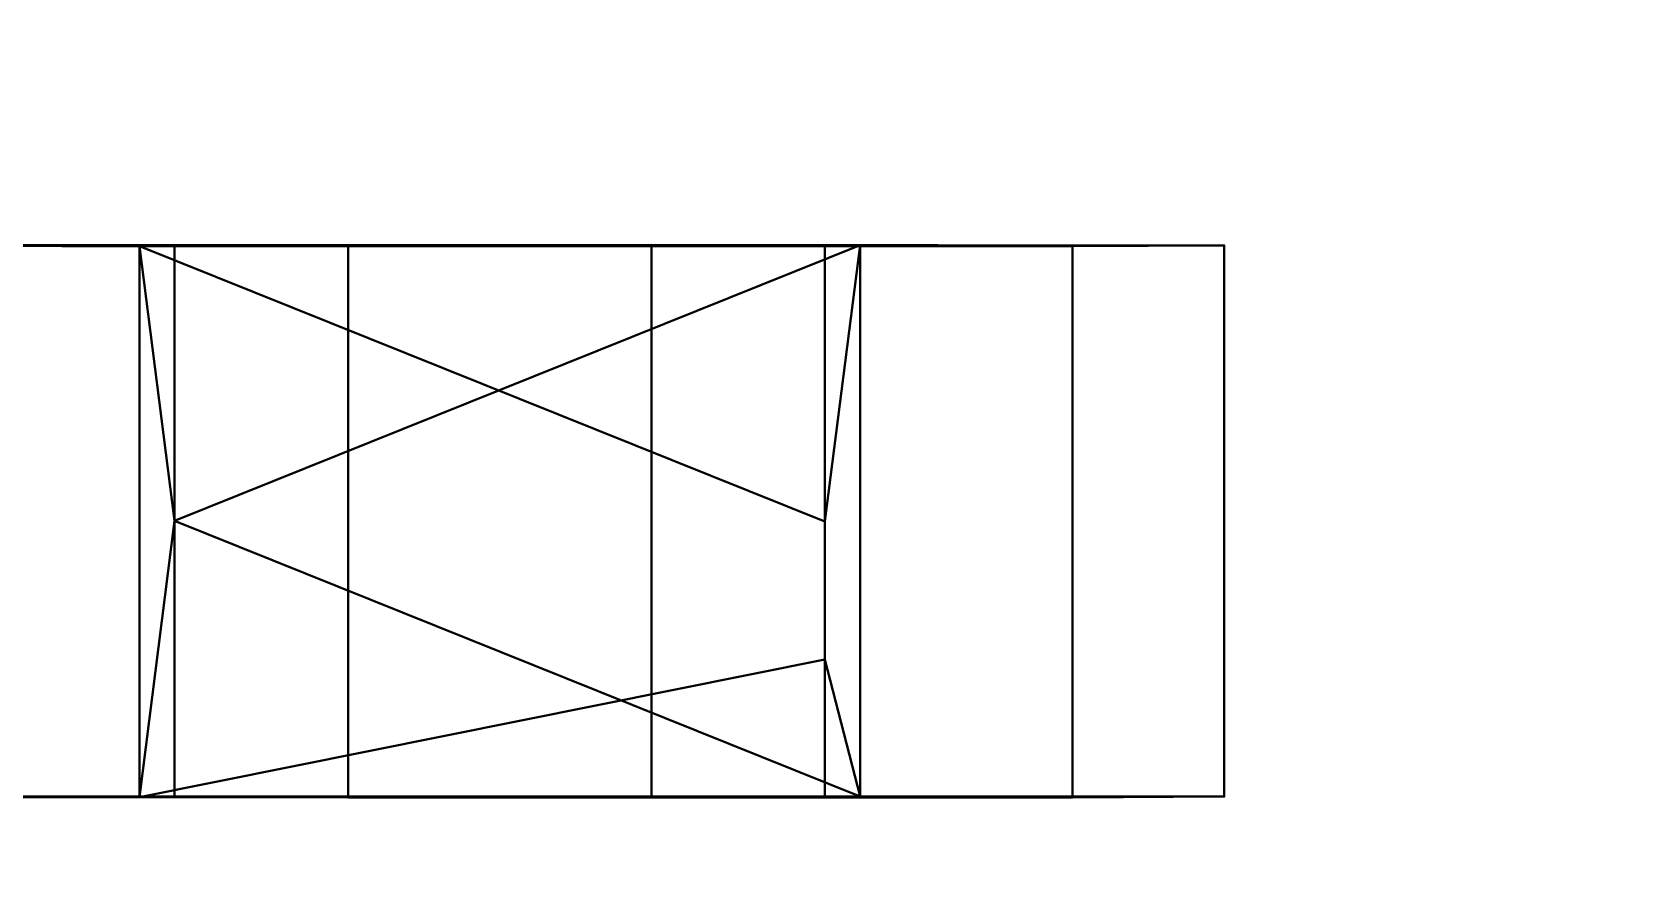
# Model space of a CAD drawing. Header units: millimetres. Extents: x -1145 to -245, y -164 to 264.
# Drawn here: x -664.6 to -650.17, y -135.77 to -128.04 of the extents above; entities that cross this region are included whole.
import ezdxf

# ---------------------------------------------------------------- set-up
doc = ezdxf.new("R2010")
doc.units = ezdxf.units.MM
doc.layers.add('A-GENM', color=7, linetype='Continuous', lineweight=40)

msp = doc.modelspace()

# ---------------------------------------------------------------- meshes
at = {"layer": 'A-GENM', "color": 45, "true_color": 0xad8360}
mesh = msp.add_polyface(dxfattribs=at)
corners = [(-245, -161.5, 725), (-245, 263.5, 725), (-1145, 263.5, 725), (-1145, -161.5, 725)]
mesh.append_faces([[corners[k] for k in face] for face in [(1, 2, 3, 0)]], dxfattribs={"color": 45})
mesh = msp.add_polyface(dxfattribs=at)
corners = [(-245, 263.5, 700), (-245, -161.5, 700), (-1145, -161.5, 700), (-1145, 263.5, 700)]
mesh.append_faces([[corners[k] for k in face] for face in [(2, 3, 0, 1)]], dxfattribs={"color": 45})
at = {"layer": 'A-GENM', "color": 250, "true_color": 0x1d1d1d}
mesh = msp.add_polyface(dxfattribs=at)
corners = [(-1125, -142.5, 700), (-1125, 243.5, 700), (-265, 243.5, 700), (-265, -142.5, 700), (-245, -142.5, 700), (-245, 263.5, 700), (-1145, 263.5, 700), (-1145, -142.5, 700)]
mesh.append_faces([[corners[k] for k in face] for face in [(1, 2, 5, 6)]], dxfattribs={"vtx1": -1, "vtx3": -1, "color": 250})
mesh.append_faces([[corners[k] for k in face] for face in [(7, 0, 1, 6)]], dxfattribs={"vtx2": -1, "color": 250})
mesh.append_faces([[corners[k] for k in face] for face in [(2, 3, 4, 5)]], dxfattribs={"vtx3": -1, "color": 250})
mesh = msp.add_polyface(dxfattribs=at)
corners = [(-1125, -142.5, 37.475), (-1145, -142.5, 37.475), (-1145, 263.5, 37.475), (-245, 263.5, 37.475), (-245, -142.5, 37.475), (-265, -142.5, 37.475), (-265, 243.5, 37.475), (-1125, 243.5, 37.475)]
mesh.append_faces([[corners[k] for k in face] for face in [(6, 3, 4, 5)]], dxfattribs={"vtx0": -1, "color": 250})
mesh.append_faces([[corners[k] for k in face] for face in [(3, 6, 7, 2)]], dxfattribs={"vtx0": -1, "vtx2": -1, "color": 250})
mesh.append_faces([[corners[k] for k in face] for face in [(1, 2, 7, 0)]], dxfattribs={"vtx1": -1, "color": 250})
mesh = msp.add_polyface(dxfattribs=at)
corners = [(-245, 263.5, 37.475), (-1145, 263.5, 37.475), (-1145, -142.5, 37.475), (-245, -142.5, 37.475), (-295, -92.5, 37.475), (-1095, -92.5, 37.475), (-1095, 213.5, 37.475), (-295, 213.5, 37.475)]
mesh.append_faces([[corners[k] for k in face] for face in [(0, 7, 4, 3), (3, 4, 5, 2)]], dxfattribs={"vtx0": -1, "vtx2": -1, "color": 250})
mesh.append_faces([[corners[k] for k in face] for face in [(6, 7, 0, 1), (5, 6, 1, 2)]], dxfattribs={"vtx1": -1, "vtx3": -1, "color": 250})
mesh = msp.add_polyface(dxfattribs=at)
corners = [(-245, 263.5, 17.475), (-245, -142.5, 17.475), (-1145, -142.5, 17.475), (-1145, 263.5, 17.475), (-295, -92.5, 17.475), (-295, 213.5, 17.475), (-1095, 213.5, 17.475), (-1095, -92.5, 17.475)]
mesh.append_faces([[corners[k] for k in face] for face in [(3, 6, 7, 2), (2, 7, 4, 1)]], dxfattribs={"vtx0": -1, "vtx2": -1, "color": 250})
mesh.append_faces([[corners[k] for k in face] for face in [(5, 6, 3, 0), (4, 5, 0, 1)]], dxfattribs={"vtx1": -1, "vtx3": -1, "color": 250})
mesh = msp.add_polyface(dxfattribs=at)
corners = [(-265, 243.5, 57.475), (-1125, 243.5, 57.475), (-1125, -142.5, 57.475), (-265, -142.5, 57.475)]
mesh.append_faces([[corners[k] for k in face] for face in [(2, 3, 0, 1)]], dxfattribs={"color": 250})
mesh = msp.add_polyface(dxfattribs=at)
corners = [(-265, 243.5, 37.475), (-265, -142.5, 37.475), (-1125, -142.5, 37.475), (-1125, 243.5, 37.475)]
mesh.append_faces([[corners[k] for k in face] for face in [(1, 2, 3, 0)]], dxfattribs={"color": 250})
mesh = msp.add_polyface(dxfattribs=at)
corners = [(-265, 243.5, 388.737), (-1125, 243.5, 388.737), (-1125, -142.5, 388.737), (-265, -142.5, 388.737)]
mesh.append_faces([[corners[k] for k in face] for face in [(3, 0, 1, 2)]], dxfattribs={"color": 250})
mesh = msp.add_polyface(dxfattribs=at)
corners = [(-265, 243.5, 368.737), (-265, -142.5, 368.737), (-1125, -142.5, 368.737), (-1125, 243.5, 368.737)]
mesh.append_faces([[corners[k] for k in face] for face in [(2, 3, 0, 1)]], dxfattribs={"color": 250})
at = {"layer": 'A-GENM', "color": 254, "true_color": 0xced2d5}
mesh = msp.add_polyface(dxfattribs=at)
corners = [(-655.17, -129.982, 674.819), (-653.795, -129.975, 668.028), (-658.988, -129.971, 663.443), (-665.556, -129.973, 665.647), (-666.931, -129.98, 672.437), (-661.738, -129.984, 677.023), (-657.416, -129.981, 673.5), (-663.63, -129.981, 673.18), (-663.31, -129.974, 666.966), (-657.096, -129.974, 667.286)]
mesh.append_faces([[corners[k] for k in face] for face in [(6, 0, 1, 9), (8, 3, 4, 7)]], dxfattribs={"vtx0": -1, "vtx2": -1, "color": 254})
mesh.append_faces([[corners[k] for k in face] for face in [(4, 5, 7), (1, 2, 9)]], dxfattribs={"vtx1": -1, "vtx2": -1, "color": 254})
mesh.append_faces([[corners[k] for k in face] for face in [(6, 7, 5, 0), (8, 9, 2, 3)]], dxfattribs={"vtx1": -1, "vtx3": -1, "color": 254})
mesh = msp.add_polyface(dxfattribs=at)
corners = [(-661.738, -129.984, 677.023), (-666.931, -129.98, 672.437), (-666.931, -134.98, 672.432), (-661.738, -134.984, 677.018)]
mesh.append_faces([[corners[k] for k in face] for face in [(1, 2, 3, 0)]], dxfattribs={"color": 254})
mesh = msp.add_polyface(dxfattribs=at)
corners = [(-665.556, -129.973, 665.647), (-658.988, -129.971, 663.443), (-658.988, -134.971, 663.437), (-665.556, -134.973, 665.642)]
mesh.append_faces([[corners[k] for k in face] for face in [(0, 1, 2, 3)]], dxfattribs={"color": 254})
mesh = msp.add_polyface(dxfattribs=at)
corners = [(-657.416, -134.981, 673.495), (-663.63, -134.981, 673.175), (-663.31, -134.974, 666.961), (-663.31, -133.724, 666.962), (-663.31, -132.474, 666.963), (-663.31, -131.224, 666.965), (-663.31, -129.974, 666.966), (-663.63, -129.981, 673.18), (-657.416, -129.981, 673.5), (-657.416, -131.231, 673.499), (-657.416, -132.481, 673.497), (-657.416, -133.731, 673.496)]
mesh.append_faces([[corners[k] for k in face] for face in [(7, 4, 5, 6)]], dxfattribs={"vtx0": -1, "color": 254})
mesh.append_faces([[corners[k] for k in face] for face in [(1, 4, 7)]], dxfattribs={"vtx0": -1, "vtx1": -1, "vtx2": -1, "color": 254})
mesh.append_faces([[corners[k] for k in face] for face in [(1, 7, 10, 11)]], dxfattribs={"vtx0": -1, "vtx1": -1, "vtx3": -1, "color": 254})
mesh.append_faces([[corners[k] for k in face] for face in [(0, 1, 11)]], dxfattribs={"vtx1": -1, "color": 254})
mesh.append_faces([[corners[k] for k in face] for face in [(1, 2, 3, 4), (7, 8, 9, 10)]], dxfattribs={"vtx3": -1, "color": 254})
mesh = msp.add_polyface(dxfattribs=at)
corners = [(-663.31, -129.974, 666.966), (-663.31, -131.224, 666.965), (-663.31, -132.474, 666.963), (-663.31, -133.724, 666.962), (-663.31, -134.974, 666.961), (-657.096, -134.974, 667.28), (-657.416, -134.981, 673.495), (-657.416, -133.731, 673.496), (-657.416, -132.481, 673.497), (-657.416, -131.231, 673.499), (-657.416, -129.981, 673.5), (-657.096, -129.974, 667.286)]
mesh.append_faces([[corners[k] for k in face] for face in [(2, 5, 11)]], dxfattribs={"vtx0": -1, "vtx1": -1, "vtx2": -1, "color": 254})
mesh.append_faces([[corners[k] for k in face] for face in [(5, 7, 8, 11)]], dxfattribs={"vtx0": -1, "vtx2": -1, "vtx3": -1, "color": 254})
mesh.append_faces([[corners[k] for k in face] for face in [(9, 10, 11, 8), (5, 6, 7), (3, 4, 5, 2)]], dxfattribs={"vtx2": -1, "color": 254})
mesh.append_faces([[corners[k] for k in face] for face in [(11, 0, 1, 2)]], dxfattribs={"vtx3": -1, "color": 254})
mesh = msp.add_polyface(dxfattribs=at)
corners = [(-655.17, -129.982, 674.819), (-661.738, -129.984, 677.023), (-661.738, -134.984, 677.018), (-655.17, -134.982, 674.814)]
mesh.append_faces([[corners[k] for k in face] for face in [(1, 2, 3, 0)]], dxfattribs={"color": 254})
mesh = msp.add_polyface(dxfattribs=at)
corners = [(-658.988, -129.971, 663.443), (-653.795, -129.975, 668.028), (-653.795, -134.975, 668.023), (-658.988, -134.971, 663.437)]
mesh.append_faces([[corners[k] for k in face] for face in [(1, 2, 3, 0)]], dxfattribs={"color": 254})
mesh = msp.add_polyface(dxfattribs=at)
corners = [(-653.795, -129.975, 668.028), (-655.17, -129.982, 674.819), (-655.17, -134.982, 674.814), (-653.795, -134.975, 668.023)]
mesh.append_faces([[corners[k] for k in face] for face in [(0, 1, 2, 3)]], dxfattribs={"color": 254})
mesh = msp.add_polyface(dxfattribs=at)
corners = [(-653.795, -134.975, 668.023), (-655.17, -134.982, 674.814), (-661.738, -134.984, 677.018), (-666.931, -134.98, 672.432), (-665.556, -134.973, 665.642), (-658.988, -134.971, 663.437), (-663.31, -134.974, 666.961), (-663.63, -134.981, 673.175), (-657.416, -134.981, 673.495), (-657.096, -134.974, 667.28)]
mesh.append_faces([[corners[k] for k in face] for face in [(2, 7, 8, 1), (7, 2, 3), (5, 9, 6, 4), (9, 5, 0)]], dxfattribs={"vtx0": -1, "vtx2": -1, "color": 254})
mesh.append_faces([[corners[k] for k in face] for face in [(0, 1, 8, 9), (3, 4, 6, 7)]], dxfattribs={"vtx1": -1, "vtx3": -1, "color": 254})

doc.saveas('drawing.dxf')
